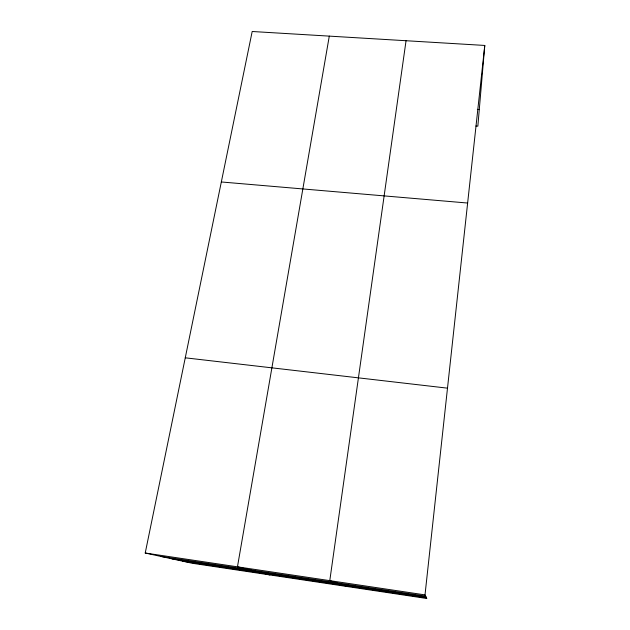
<?xml version="1.0" encoding="UTF-8"?>
<svg xmlns="http://www.w3.org/2000/svg" width="630" height="630" viewBox="0 0 630 630"><rect width="100%" height="100%" fill="white"/><g stroke="black" fill="none" stroke-linecap="round" stroke-linejoin="round"><path stroke-width="0.94" d="M484.777 45.447L425.006 594.893L426.817 598.5L192.134 563.251L145.223 553.022L252.189 31.5L484.777 45.447L477.847 126.173L475.886 126.031M406.051 40.722L329.781 580.647L347.343 586.562M329.293 36.123L237.455 566.827L269.892 574.93M477.335 109.399L479.28 109.533M221.327 181.968L467.633 203.033M185.259 357.816L447.497 388.159M145.223 553.022L425.006 594.893M160.91 556.44L425.612 596.106M172.061 558.873L426.045 596.964M182.645 561.18L426.447 597.775"/></g></svg>
